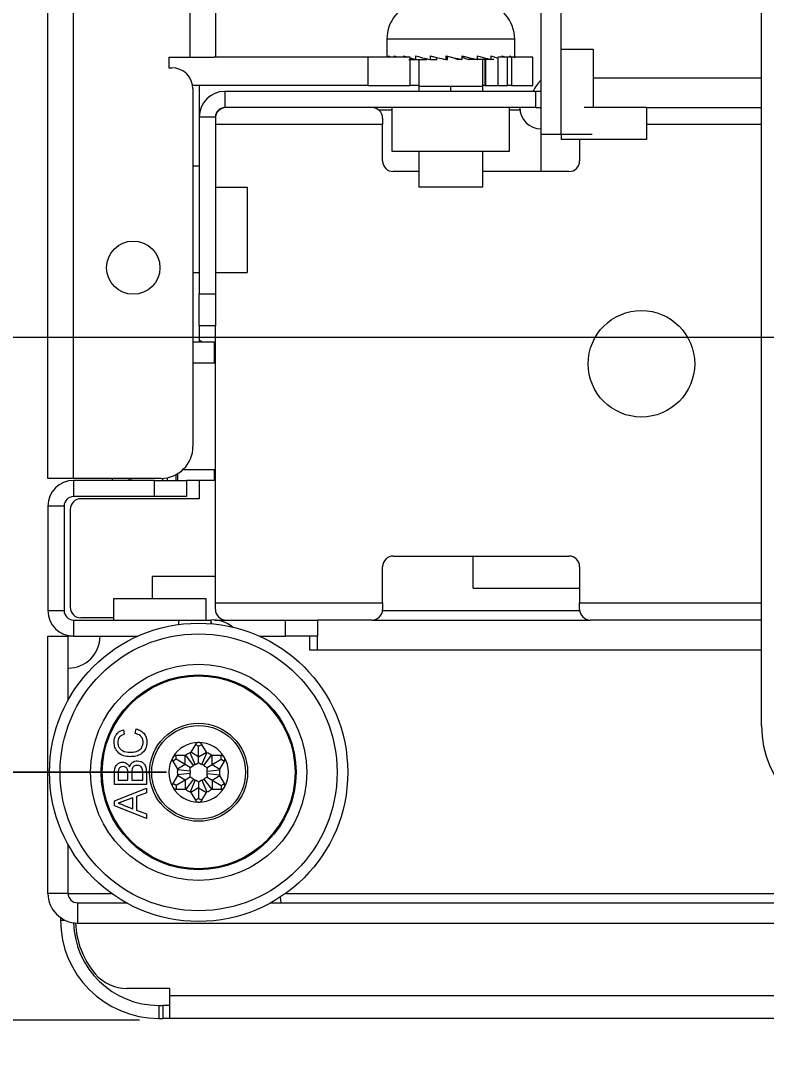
# Model space of a CAD drawing. Header units: inches. Extents: x 40138 to 76695, y -14500 to -5279.
# Drawn here: x 70448.4 to 70518.3, y -10814.5 to -10716.3 of the extents above; entities that cross this region are included whole.
import ezdxf

# ---------------------------------------------------------------- set-up
doc = ezdxf.new("R2010")
doc.units = ezdxf.units.IN
doc.header["$LTSCALE"] = 2
doc.header["$MEASUREMENT"] = 0
doc.header["$PDMODE"] = 35
doc.header["$PDSIZE"] = -1
doc.layers.add('M-ANNO-DIMS', color=7, linetype='Continuous', lineweight=13)
doc.layers.add('M-OBJECT-DETAILS', color=7, linetype='Continuous', lineweight=9)
doc.styles.get("Standard").update_dxf_attribs({"font": 'romans.shx', "width": 0.8})
doc.dimstyles.new('Details World Wide', dxfattribs={"dimscale": 4, "dimtxt": 4.5, "dimasz": 3.5, "dimexe": 0.75, "dimexo": 0.75, "dimgap": 0.75, "dimtad": 0, "dimtih": 1, "dimtoh": 1, "dimdec": 0, "dimzin": 4, "dimdsep": 46, "dimtxsty": 'Standard', "dimcen": 0, "dimclrd": 256, "dimclre": 256, "dimclrt": 256, "dimadec": 0, "dimazin": 1, "dimtfac": 1, "dimtdec": 0, "dimtmove": 0, "dimatfit": 3, "dimfxl": 1, "dimtolj": 1, "dimtzin": 0, "dimlwd": -1, "dimlwe": -1, "dimarcsym": 0})

# ---------------------------------------------------------------- blocks, each defined once
blk = doc.blocks.new('*D12')
at = {"layer": 'Defpoints', "color": 0, "transparency": 16777216}
for p in [(70462.565, -10786.821), (70264.917, -10810.07), (70462.524, -10810.07)]:
    blk.add_point(p, dxfattribs=at)
at = {"layer": 'M-ANNO-DIMS', "transparency": 16777216}
for p, q in [((70264.917, -10772.821), (70264.917, -10758.821)), ((70459.565, -10786.821), (70261.917, -10786.821)), ((70264.917, -10786.821), (70264.917, -10810.07)), ((70459.524, -10810.07), (70261.917, -10810.07)), ((70264.917, -10824.07), (70264.917, -10912.545)), ((70264.917, -10912.545), (70250.917, -10912.545))]:
    blk.add_line(p, q, dxfattribs=at)
for points in [[(70262.584, -10772.821), (70267.251, -10772.821), (70264.917, -10786.821)], [(70262.584, -10824.07), (70267.251, -10824.07), (70264.917, -10810.07)]]:
    blk.add_solid(points, dxfattribs=at)
at = {"layer": 'M-ANNO-DIMS', "transparency": 16777216, "insert": (70215.689, -10912.545), "char_height": 18, "attachment_point": 5}
blk.add_mtext('\\A1;23\\P [.92]', dxfattribs=at)
blk = doc.blocks.new('*D19')
at = {"layer": 'Defpoints', "color": 0, "transparency": 16777216}
for p in [(70465.067, -9764.1), (70264.917, -10786.8), (70465.067, -10786.8)]:
    blk.add_point(p, dxfattribs=at)
at = {"layer": 'M-ANNO-DIMS', "transparency": 16777216}
for p, q in [((70462.067, -9764.1), (70261.917, -9764.1)), ((70264.917, -9778.1), (70264.917, -10310.12)), ((70264.917, -10772.8), (70264.917, -10457.548)), ((70462.067, -10786.8), (70261.917, -10786.8))]:
    blk.add_line(p, q, dxfattribs=at)
for points in [[(70262.584, -9778.1), (70267.251, -9778.1), (70264.917, -9764.1)], [(70262.584, -10772.8), (70267.251, -10772.8), (70264.917, -10786.8)]]:
    blk.add_solid(points, dxfattribs=at)
at = {"layer": 'M-ANNO-DIMS', "transparency": 16777216, "insert": (70264.917, -10383.834), "char_height": 18, "attachment_point": 5}
blk.add_mtext('\\A1;1023\\P [40.26]\\PLEVELING FEET\\PCENTER TO\\PCENTER', dxfattribs=at)
blk = doc.blocks.new('*D20')
at = {"layer": 'Defpoints', "color": 0, "transparency": 16777216}
for p in [(70336.702, -10745.966), (70550.374, -10745.966), (70465.021, -10786.821)]:
    blk.add_point(p, dxfattribs=at)
at = {"layer": 'M-ANNO-DIMS', "transparency": 16777216}
for p, q in [((70336.702, -10745.966), (70336.702, -10675.228)), ((70336.702, -10675.228), (70350.702, -10675.228)), ((70547.374, -10745.966), (70333.702, -10745.966)), ((70336.702, -10772.821), (70336.702, -10759.966)), ((70462.021, -10786.821), (70333.702, -10786.821))]:
    blk.add_line(p, q, dxfattribs=at)
for points in [[(70334.369, -10759.966), (70339.035, -10759.966), (70336.702, -10745.966)], [(70334.369, -10772.821), (70339.035, -10772.821), (70336.702, -10786.821)]]:
    blk.add_solid(points, dxfattribs=at)
at = {"layer": 'M-ANNO-DIMS', "transparency": 16777216, "insert": (70392.788, -10675.228), "char_height": 18, "attachment_point": 5}
blk.add_mtext('\\A1;41\\P [1.61]', dxfattribs=at)
blk = doc.blocks.new('*D81')
at = {"layer": 'Defpoints', "color": 0, "transparency": 16777216}
for p in [(70595.124, -9698.822), (70155.587, -10850.966), (70596.22, -10850.966)]:
    blk.add_point(p, dxfattribs=at)
at = {"layer": 'M-ANNO-DIMS', "transparency": 16777216}
for p, q in [((70592.124, -9698.822), (70152.587, -9698.822)), ((70155.587, -9712.822), (70155.587, -10082.758)), ((70155.587, -10836.966), (70155.587, -10146.187)), ((70593.22, -10850.966), (70152.587, -10850.966))]:
    blk.add_line(p, q, dxfattribs=at)
for points in [[(70153.254, -9712.822), (70157.921, -9712.822), (70155.587, -9698.822)], [(70153.254, -10836.966), (70157.921, -10836.966), (70155.587, -10850.966)]]:
    blk.add_solid(points, dxfattribs=at)
at = {"layer": 'M-ANNO-DIMS', "transparency": 16777216, "insert": (70155.587, -10114.473), "char_height": 18, "attachment_point": 5}
blk.add_mtext('\\A1;1152\\P [45.36]', dxfattribs=at)

msp = doc.modelspace()

# ---------------------------------------------------------------- linework, layer by layer
at = {"layer": 'M-OBJECT-DETAILS', "linetype": 'Continuous', "lineweight": 5}
for p, q in [((70450.92, -10759.2), (70450.92, -9791.7)), ((70453.328, -10759.2), (70453.328, -9791.7)), ((70464.281, -10719.648), (70464.281, -10289.95)), ((70466.689, -10719.648), (70466.689, -10289.95)), ((70497.22, -10726.897), (70497.22, -10693.729)), ((70499.117, -10726.897), (70499.117, -10693.729)), ((70453.328, -10759.2), (70450.92, -10759.2)), ((70452.439, -10761.808), (70450.92, -10761.808)), ((70450.92, -10761.808), (70450.92, -10771.611)), ((70450.92, -10771.611), (70452.439, -10771.611)), ((70450.92, -10774.019), (70452.817, -10774.019)), ((70450.92, -10798.161), (70450.92, -10774.019)), ((70452.817, -10798.161), (70450.92, -10798.161)), ((70471.845, -10799.05), (71028.596, -10799.05)), ((70452.106, -10800.442), (70452.106, -10800.683)), ((70452.106, -10800.683), (70452.523, -10800.683)), ((70453.706, -10800.947), (71046.734, -10800.947)), ((70462.32, -10807.094), (70458.336, -10807.094)), ((70462.32, -10807.094), (70462.32, -10807.794)), ((70462.32, -10807.794), (70462.32, -10809.897)), ((70591.627, -10807.794), (70462.32, -10807.794)), ((70461.32, -10808.683), (70461.32, -10809.897)), ((70461.32, -10808.683), (70461.713, -10808.683)), ((70461.713, -10808.683), (70461.713, -10809.897)), ((70462.32, -10808.683), (70461.713, -10808.683)), ((70461.32, -10809.897), (70461.713, -10809.897)), ((70462.32, -10809.897), (70461.713, -10809.897)), ((70590.484, -10809.897), (70462.32, -10809.897))]:
    msp.add_line(p, q, dxfattribs=at)
at = {"layer": 'M-OBJECT-DETAILS', "linetype": 'Continuous', "lineweight": 0}
for p, q in [((70517.92, -10782.445), (70517.92, -10709.445)), ((70482.74, -10717.978), (70482.74, -10719.563)), ((70488.74, -10717.978), (70482.74, -10717.978)), ((70494.74, -10717.978), (70488.74, -10717.978)), ((70494.74, -10719.648), (70494.74, -10717.978)), ((70499.117, -10718.897), (70502.117, -10718.897)), ((70502.117, -10718.897), (70502.117, -10724.397)), ((70462.281, -10719.648), (70464.281, -10719.648)), ((70462.281, -10719.648), (70462.281, -10720.648)), ((70464.281, -10719.648), (70466.519, -10719.648)), ((70480.939, -10719.648), (70466.519, -10719.648)), ((70480.939, -10719.648), (70480.939, -10722.305)), ((70484.939, -10719.648), (70480.939, -10719.648)), ((70482.741, -10719.541), (70482.741, -10719.648)), ((70482.905, -10719.541), (70482.905, -10719.648)), ((70483.436, -10719.541), (70483.436, -10719.648)), ((70484.3, -10719.541), (70484.3, -10719.648)), ((70484.818, -10719.878), (70485.73, -10719.878)), ((70484.818, -10719.878), (70485.145, -10719.878)), ((70484.939, -10722.305), (70484.939, -10719.648)), ((70484.939, -10719.737), (70485.443, -10719.878)), ((70485.443, -10719.541), (70485.443, -10719.878)), ((70485.443, -10719.878), (70486.505, -10719.878)), ((70485.74, -10719.878), (70485.74, -10722.378)), ((70486.505, -10719.878), (70486.505, -10719.808)), ((70486.793, -10719.541), (70486.793, -10719.878)), ((70486.793, -10719.878), (70487.42, -10719.878)), ((70487.42, -10719.878), (70487.42, -10719.686)), ((70488.266, -10719.541), (70488.266, -10719.878)), ((70488.266, -10719.878), (70488.419, -10719.878)), ((70488.419, -10719.878), (70488.419, -10719.541)), ((70488.809, -10719.67), (70489.437, -10719.878)), ((70489.768, -10719.878), (70489.437, -10719.878)), ((70489.768, -10719.541), (70489.768, -10719.878)), ((70489.768, -10719.656), (70490.412, -10719.878)), ((70491.206, -10719.878), (70490.412, -10719.878)), ((70491.206, -10719.541), (70491.206, -10719.878)), ((70491.206, -10719.849), (70491.281, -10719.878)), ((70492.489, -10719.878), (70491.281, -10719.878)), ((70491.74, -10722.378), (70491.74, -10719.878)), ((70491.939, -10719.878), (70491.939, -10722.305)), ((70492.783, -10719.878), (70491.991, -10719.878)), ((70492.033, -10722.305), (70492.033, -10719.878)), ((70492.489, -10719.541), (70492.489, -10719.878)), ((70494.076, -10719.648), (70493.17, -10719.648)), ((70493.17, -10719.753), (70493.17, -10722.305)), ((70493.536, -10719.541), (70493.536, -10719.648)), ((70494.076, -10722.305), (70494.076, -10719.648)), ((70494.439, -10719.648), (70494.076, -10719.648)), ((70494.282, -10719.541), (70494.282, -10719.648)), ((70494.439, -10719.648), (70494.439, -10722.305)), ((70496.439, -10719.648), (70494.439, -10719.648)), ((70494.68, -10719.541), (70494.68, -10719.648)), ((70496.439, -10722.305), (70496.439, -10719.648)), ((70462.281, -10720.648), (70462.539, -10720.648)), ((70502.117, -10721.611), (70517.92, -10721.611)), ((70480.939, -10722.305), (70464.51, -10722.305)), ((70464.539, -10722.648), (70464.539, -10756.2)), ((70465.12, -10722.305), (70465.12, -10725.286)), ((70467.528, -10722.878), (70467.528, -10724.397)), ((70496.72, -10722.878), (70467.528, -10722.878)), ((70480.939, -10722.305), (70484.939, -10722.305)), ((70485.74, -10722.305), (70484.939, -10722.305)), ((70485.74, -10722.378), (70485.74, -10722.878)), ((70485.74, -10722.378), (70488.74, -10722.378)), ((70488.74, -10722.378), (70491.74, -10722.378)), ((70488.74, -10722.878), (70488.74, -10722.378)), ((70491.939, -10722.305), (70491.74, -10722.305)), ((70491.74, -10722.878), (70491.74, -10722.378)), ((70491.939, -10722.305), (70492.033, -10722.305)), ((70492.033, -10722.305), (70493.17, -10722.305)), ((70493.17, -10722.305), (70494.076, -10722.305)), ((70494.439, -10722.305), (70494.076, -10722.305)), ((70494.439, -10722.305), (70496.439, -10722.305)), ((70496.72, -10724.397), (70496.72, -10722.878)), ((70497.22, -10722.878), (70496.72, -10722.878)), ((70466.968, -10724.596), (70467.041, -10724.596)), ((70496.72, -10724.397), (70467.528, -10724.397)), ((70481.938, -10724.596), (70483.215, -10724.596)), ((70483.215, -10724.397), (70483.215, -10728.477)), ((70494.265, -10728.477), (70494.265, -10724.397)), ((70494.265, -10724.596), (70495.23, -10724.596)), ((70496.72, -10724.397), (70497.22, -10724.397)), ((70507.117, -10724.397), (70501.25, -10724.397)), ((70507.117, -10724.397), (70507.117, -10727.397)), ((70507.117, -10724.397), (70517.92, -10724.397)), ((70466.639, -10725.286), (70465.12, -10725.286)), ((70465.12, -10725.286), (70465.12, -10741.878)), ((70466.639, -10725.286), (70466.639, -10741.878)), ((70482.339, -10725.997), (70466.639, -10725.997)), ((70482.339, -10725.397), (70482.339, -10725.997)), ((70482.339, -10729.397), (70482.339, -10725.997)), ((70517.92, -10725.997), (70507.117, -10725.997)), ((70497.22, -10726.897), (70499.117, -10726.897)), ((70497.22, -10730.397), (70497.22, -10726.897)), ((70499.117, -10726.897), (70502.017, -10726.897)), ((70499.117, -10726.897), (70499.117, -10727.397)), ((70507.117, -10727.397), (70499.117, -10727.397)), ((70500.839, -10727.397), (70500.839, -10729.397)), ((70483.215, -10728.477), (70494.265, -10728.477)), ((70485.74, -10728.477), (70485.74, -10731.878)), ((70491.74, -10731.878), (70491.74, -10728.477)), ((70465.12, -10729.9), (70464.539, -10729.9)), ((70485.74, -10730.397), (70483.339, -10730.397)), ((70499.839, -10730.397), (70491.74, -10730.397)), ((70466.639, -10731.878), (70469.639, -10731.878)), ((70469.639, -10731.878), (70469.639, -10739.878)), ((70488.74, -10731.878), (70485.74, -10731.878)), ((70491.74, -10731.878), (70488.74, -10731.878)), ((70465.12, -10739.9), (70464.539, -10739.9)), ((70466.639, -10739.878), (70469.639, -10739.878)), ((70465.12, -10744.878), (70465.12, -10741.878)), ((70465.12, -10741.878), (70466.639, -10741.878)), ((70466.639, -10741.878), (70466.639, -10744.878)), ((70465.12, -10744.878), (70465.12, -10746.4)), ((70466.639, -10744.878), (70465.12, -10744.878)), ((70466.639, -10770.9), (70466.639, -10744.878)), ((70464.539, -10746.4), (70466.54, -10746.4)), ((70466.54, -10746.4), (70466.54, -10748.4)), ((70466.639, -10746.878), (70466.54, -10746.876)), ((70466.639, -10748.4), (70464.539, -10748.4)), ((70463.639, -10758.4), (70463.639, -10758.343)), ((70466.639, -10758.4), (70463.639, -10758.4)), ((70466.54, -10758.4), (70466.54, -10759.4)), ((70461.539, -10759.2), (70453.328, -10759.2)), ((70456.941, -10759.2), (70456.941, -10759.4)), ((70458.528, -10759.2), (70458.528, -10759.4)), ((70458.711, -10759.2), (70458.704, -10759.4)), ((70461.704, -10759.4), (70461.704, -10759.196)), ((70462.135, -10759.4), (70462.135, -10759.14)), ((70462.965, -10759.4), (70462.965, -10758.84)), ((70463.124, -10759.4), (70463.124, -10758.747)), ((70453.328, -10759.4), (70453.328, -10760.919)), ((70460.92, -10759.4), (70453.328, -10759.4)), ((70460.92, -10760.919), (70460.92, -10759.4)), ((70460.92, -10759.4), (70463.92, -10759.4)), ((70466.54, -10759.4), (70463.92, -10759.4)), ((70463.92, -10759.4), (70463.92, -10760.919)), ((70465.12, -10759.4), (70465.12, -10761.118)), ((70460.92, -10760.919), (70453.328, -10760.919)), ((70465.12, -10761.118), (70454.02, -10761.118)), ((70463.92, -10760.919), (70460.92, -10760.919)), ((70452.439, -10761.808), (70452.439, -10771.611)), ((70453.02, -10762.118), (70453.02, -10771.299)), ((70483.339, -10766.5), (70499.839, -10766.5)), ((70490.839, -10769.5), (70490.839, -10766.5)), ((70482.339, -10770.9), (70482.339, -10767.5)), ((70500.839, -10767.5), (70500.839, -10770.9)), ((70460.695, -10768.42), (70460.695, -10770.5)), ((70466.639, -10768.42), (70460.695, -10768.42)), ((70490.839, -10769.5), (70500.839, -10769.5)), ((70457.07, -10770.5), (70457.07, -10772.5)), ((70461.42, -10770.5), (70457.07, -10770.5)), ((70465.77, -10770.5), (70461.42, -10770.5)), ((70465.77, -10772.5), (70465.77, -10770.5)), ((70466.639, -10770.9), (70482.339, -10770.9)), ((70466.639, -10771.5), (70466.639, -10770.9)), ((70482.339, -10770.9), (70482.339, -10771.5)), ((70500.839, -10770.9), (70517.92, -10770.9)), ((70500.839, -10771.5), (70500.839, -10770.9)), ((70482.333, -10771.611), (70500.846, -10771.611)), ((70453.328, -10772.5), (70453.328, -10774.019)), ((70453.328, -10772.5), (70463.22, -10772.5)), ((70457.07, -10772.299), (70454.02, -10772.299)), ((70463.22, -10772.5), (70466.22, -10772.5)), ((70463.22, -10772.922), (70463.22, -10772.5)), ((70466.22, -10772.5), (70466.239, -10772.849)), ((70466.22, -10772.5), (70466.22, -10772.848)), ((70466.545, -10772.5), (70467.22, -10772.5)), ((70467.22, -10772.5), (70473.22, -10772.5)), ((70467.22, -10772.5), (70467.22, -10772.615)), ((70473.22, -10774.019), (70473.22, -10772.5)), ((70473.22, -10772.5), (70476.22, -10772.5)), ((70481.339, -10772.5), (70476.22, -10772.5)), ((70476.22, -10772.5), (70476.22, -10774.019)), ((70481.339, -10772.5), (70501.839, -10772.5)), ((70517.92, -10772.5), (70501.839, -10772.5)), ((70453.328, -10774.019), (70452.817, -10774.019)), ((70452.817, -10780.022), (70452.817, -10774.019)), ((70453.328, -10774.019), (70459.354, -10774.019)), ((70470.781, -10774.019), (70473.22, -10774.019)), ((70476.22, -10774.019), (70473.22, -10774.019)), ((70475.47, -10774.019), (70475.47, -10775.286)), ((70476.22, -10775.286), (70476.22, -10774.019)), ((70475.47, -10775.286), (70476.22, -10775.286)), ((70476.22, -10775.286), (70517.92, -10775.286)), ((70458.001, -10782.8), (70458.092, -10783.223)), ((70459.108, -10783.146), (70459.207, -10782.723)), ((70464.762, -10784.177), (70464.334, -10784.917)), ((70465.067, -10785.34), (70464.334, -10784.917)), ((70465.067, -10784.353), (70464.762, -10784.177)), ((70465.067, -10784.353), (70465.373, -10784.177)), ((70465.067, -10785.34), (70465.067, -10784.353)), ((70465.067, -10785.34), (70465.8, -10784.917)), ((70465.8, -10784.917), (70465.373, -10784.177)), ((70462.948, -10785.577), (70462.643, -10785.753)), ((70462.643, -10785.753), (70463.07, -10786.493)), ((70462.948, -10785.577), (70462.948, -10785.224)), ((70463.803, -10786.07), (70462.948, -10785.577)), ((70463.803, -10786.07), (70463.803, -10785.224)), ((70464.586, -10786.161), (70463.863, -10785.203)), ((70464.755, -10786.064), (70464.287, -10784.959)), ((70465.067, -10785.876), (70465.067, -10785.34)), ((70465.38, -10786.064), (70465.848, -10784.959)), ((70465.549, -10786.161), (70466.272, -10785.203)), ((70466.332, -10786.07), (70466.332, -10785.224)), ((70466.332, -10786.07), (70467.186, -10785.577)), ((70467.065, -10786.493), (70467.492, -10785.753)), ((70467.186, -10785.577), (70467.186, -10785.224)), ((70467.186, -10785.577), (70467.492, -10785.753)), ((70457.167, -10787.954), (70457.167, -10786.831)), ((70458.783, -10786.87), (70458.783, -10787.531)), ((70459.821, -10787.531), (70459.821, -10786.821)), ((70460.167, -10786.828), (70460.167, -10787.954)), ((70463.803, -10786.07), (70463.07, -10786.493)), ((70464.273, -10786.702), (70463.082, -10786.555)), ((70464.267, -10786.338), (70463.803, -10786.07)), ((70465.861, -10786.702), (70467.052, -10786.555)), ((70465.868, -10786.338), (70466.332, -10786.07)), ((70466.332, -10786.07), (70467.065, -10786.493)), ((70457.514, -10786.959), (70457.514, -10787.531)), ((70457.514, -10787.531), (70458.437, -10787.531)), ((70458.437, -10787.531), (70458.437, -10786.912)), ((70458.783, -10787.531), (70459.821, -10787.531)), ((70463.07, -10787.107), (70462.643, -10787.847)), ((70462.948, -10788.024), (70462.643, -10787.847)), ((70463.803, -10787.53), (70462.948, -10788.024)), ((70463.803, -10787.53), (70463.07, -10787.107)), ((70464.273, -10786.898), (70463.082, -10787.045)), ((70464.267, -10787.262), (70463.803, -10787.53)), ((70463.803, -10787.53), (70463.803, -10788.377)), ((70464.586, -10787.439), (70463.863, -10788.397)), ((70464.755, -10787.537), (70464.287, -10788.641)), ((70465.067, -10787.724), (70465.067, -10788.26)), ((70465.38, -10787.537), (70465.848, -10788.641)), ((70465.549, -10787.439), (70466.272, -10788.397)), ((70465.861, -10786.898), (70467.052, -10787.045)), ((70465.868, -10787.262), (70466.332, -10787.53)), ((70466.332, -10787.53), (70467.065, -10787.107)), ((70466.332, -10787.53), (70467.186, -10788.024)), ((70466.332, -10787.53), (70466.332, -10788.377)), ((70467.492, -10787.847), (70467.065, -10787.107)), ((70467.186, -10788.024), (70467.492, -10787.847)), ((70460.167, -10787.954), (70457.167, -10787.954)), ((70457.167, -10789.465), (70460.167, -10788.274)), ((70460.167, -10788.723), (70459.244, -10789.064)), ((70460.167, -10788.274), (70460.167, -10788.723)), ((70462.948, -10788.024), (70462.948, -10788.377)), ((70465.067, -10788.26), (70464.334, -10788.684)), ((70464.334, -10788.684), (70464.762, -10789.424)), ((70465.067, -10788.26), (70465.067, -10789.247)), ((70465.067, -10788.26), (70465.8, -10788.684)), ((70465.373, -10789.424), (70465.8, -10788.684)), ((70467.186, -10788.024), (70467.186, -10788.377)), ((70457.167, -10789.943), (70457.167, -10789.465)), ((70458.898, -10789.192), (70458.11, -10789.483)), ((70458.898, -10790.216), (70458.898, -10789.192)), ((70459.244, -10789.064), (70459.244, -10790.343)), ((70465.067, -10789.247), (70464.762, -10789.424)), ((70465.067, -10789.247), (70465.373, -10789.424)), ((70460.167, -10791.134), (70457.167, -10789.943)), ((70458.068, -10789.909), (70458.898, -10790.216)), ((70459.244, -10790.343), (70460.167, -10790.685)), ((70460.167, -10790.685), (70460.167, -10791.134)), ((70452.817, -10798.161), (70452.817, -10793.578)), ((70452.817, -10798.161), (70456.886, -10798.161)), ((70472.817, -10799.05), (70472.765, -10798.494)), ((70473.248, -10798.161), (70611.22, -10798.161)), ((70453.386, -10798.99), (70453.706, -10799.05)), ((70453.706, -10799.05), (70453.706, -10800.947)), ((70453.706, -10799.05), (70458.29, -10799.05))]:
    msp.add_line(p, q, dxfattribs=at)
at = {"layer": 'M-OBJECT-DETAILS', "linetype": 'Continuous', "lineweight": 0, "flags": 128}
msp.add_lwpolyline([(70465.342, -10746.4), (70465.225, -10746.292), (70465.12, -10746.179)], dxfattribs=at)
at = {"layer": 'M-OBJECT-DETAILS', "linetype": 'Continuous', "lineweight": 0}
for centre, radius in [((70458.934, -10739.424), 2.5), ((70506.639, -10748.449), 5), ((70465.067, -10786.8), 10.15), ((70465.067, -10786.8), 9.15), ((70465.067, -10786.8), 9.05), ((70465.067, -10786.8), 4.6), ((70465.067, -10786.8), 4.4)]:
    msp.add_circle(centre, radius, dxfattribs=at)
at = {"layer": 'M-OBJECT-DETAILS', "linetype": 'Continuous', "lineweight": 5}
for radius in [14, 13]:
    msp.add_circle((70465.067, -10786.8), radius, dxfattribs=at)
at = {"layer": 'M-OBJECT-DETAILS', "linetype": 'Continuous', "lineweight": 0}
for centre, radius, start, end in [((70486.282, -10717.978), 3.542, 98.79741, 180), ((70491.199, -10717.978), 3.542, 0, 81.20259), ((70462.539, -10722.648), 2, 0, 90), ((70499.199, -10724.099), 3, 131.26946, 155.97937), ((70467.528, -10725.286), 2.408, 90, 180), ((70467.639, -10725.397), 1, 90, 180), ((70467.528, -10725.286), 0.889, 90, 180), ((70481.339, -10725.397), 1, 0, 90), ((70497.22, -10724.397), 2, 180, 270), ((70483.339, -10729.397), 1, 180, 270), ((70499.839, -10729.397), 1, 270, 0), ((70461.539, -10756.2), 3, 270, 0), ((70453.328, -10761.808), 0.889, 90, 180), ((70454.02, -10762.118), 1, 90, 180), ((70483.339, -10767.5), 1, 90, 180), ((70499.839, -10767.5), 1, 0, 90), ((70453.328, -10771.611), 0.889, 180, 270), ((70454.02, -10771.299), 1, 180, 270), ((70467.639, -10771.5), 1, 180, 270), ((70481.339, -10771.5), 1, 270, 0), ((70501.839, -10771.5), 1, 180, 270), ((70466.382, -10775.496), 3, 50.6953, 93.09739), ((70452.817, -10774.019), 3, 270, 0), ((70527.42, -10782.445), 9.5, 180, 270), ((70465.067, -10786.8), 2.8, 90, 150), ((70465.067, -10786.8), 2.8, 30, 90), ((70465.067, -10786.8), 2.8, 150, 210), ((70465.067, -10786.8), 2, 112.97323, 127.02677), ((70464.248, -10784.867), 1.3, 292.97323, 309.086), ((70465.887, -10784.867), 1.3, 230.914, 247.02677), ((70465.067, -10786.8), 2, 52.97323, 67.02677), ((70465.067, -10786.8), 2.8, 330, 30), ((70465.067, -10786.8), 2, 172.97323, 187.02677), ((70463.803, -10785.124), 1.3, 290.914, 307.02677), ((70462.983, -10786.543), 1.3, 352.97323, 9.086), ((70465.067, -10786.8), 0.8, 172.97323, 187.02677), ((70465.067, -10786.8), 0.8, 112.97323, 127.02677), ((70465.067, -10786.8), 0.8, 52.97323, 67.02677), ((70466.332, -10785.124), 1.3, 232.97323, 249.086), ((70467.152, -10786.543), 1.3, 170.914, 187.02677), ((70465.067, -10786.8), 0.8, 352.97323, 7.02677), ((70465.067, -10786.8), 2, 352.97323, 7.02677), ((70462.983, -10787.057), 1.3, 350.914, 7.02677), ((70463.803, -10788.477), 1.3, 52.97323, 69.086), ((70465.067, -10786.8), 0.8, 232.97323, 247.02677), ((70464.248, -10788.734), 1.3, 50.914, 67.02677), ((70465.887, -10788.734), 1.3, 112.97323, 129.086), ((70465.067, -10786.8), 0.8, 292.97323, 307.02677), ((70466.332, -10788.477), 1.3, 110.914, 127.02677), ((70467.152, -10787.057), 1.3, 172.97323, 189.086), ((70465.067, -10786.8), 2.8, 210, 270), ((70465.067, -10786.8), 2, 232.97323, 247.02677), ((70465.067, -10786.8), 2.8, 270, 330), ((70465.067, -10786.8), 2, 292.97323, 307.02677), ((70453.706, -10798.161), 0.889, 180, 270)]:
    msp.add_arc(centre, radius, start, end, dxfattribs=at)
at = {"layer": 'M-OBJECT-DETAILS', "linetype": 'Continuous', "lineweight": 5}
for centre, radius, start, end in [((70453.328, -10761.808), 2.408, 90, 180), ((70453.328, -10771.611), 2.408, 180, 270), ((70453.706, -10798.161), 2.786, 180, 270), ((70461.32, -10800.683), 9.214, 180, 270), ((70461.32, -10800.683), 8, 181.70209, 270), ((70461.32, -10800.683), 7.8, 181.896, 220.07922), ((70458.336, -10803.194), 3.9, 220.07922, 270)]:
    msp.add_arc(centre, radius, start, end, dxfattribs=at)
at = {"layer": 'M-OBJECT-DETAILS', "linetype": 'Continuous', "lineweight": 0}
for points, knots in [([(70482.905, -10719.541), (70482.929, -10719.564), (70482.967, -10719.599), (70483.02, -10719.635), (70483.039, -10719.648)], [0, 0, 0, 0, 0.627593, 1, 1, 1, 1]), ([(70483.436, -10719.541), (70483.483, -10719.564), (70483.559, -10719.599), (70483.647, -10719.635), (70483.68, -10719.648)], [0, 0, 0, 0, 0.627609, 1, 1, 1, 1]), ([(70484.3, -10719.541), (70484.368, -10719.564), (70484.476, -10719.599), (70484.595, -10719.635), (70484.639, -10719.648)], [0, 0, 0, 0, 0.627559, 1, 1, 1, 1]), ([(70485.443, -10719.541), (70485.528, -10719.564), (70485.739, -10719.62), (70486.182, -10719.731), (70486.558, -10719.821), (70486.793, -10719.878)], [0, 0, 0, 0, 0.1997213, 0.4983685, 1, 1, 1, 1]), ([(70486.793, -10719.541), (70486.888, -10719.564), (70487.127, -10719.62), (70487.615, -10719.731), (70488.015, -10719.821), (70488.266, -10719.878)], [0, 0, 0, 0, 0.199723, 0.498368, 1, 1, 1, 1]), ([(70488.266, -10719.541), (70488.366, -10719.564), (70488.616, -10719.62), (70489.119, -10719.731), (70489.518, -10719.821), (70489.768, -10719.878)], [0, 0, 0, 0, 0.199724, 0.498368, 1, 1, 1, 1]), ([(70489.768, -10719.541), (70489.867, -10719.564), (70490.113, -10719.62), (70490.6, -10719.731), (70490.972, -10719.821), (70491.206, -10719.878)], [0, 0, 0, 0, 0.199707, 0.498365, 1, 1, 1, 1]), ([(70491.206, -10719.541), (70491.297, -10719.564), (70491.523, -10719.62), (70491.963, -10719.731), (70492.286, -10719.821), (70492.489, -10719.878)], [0, 0, 0, 0, 0.199714, 0.498374, 1, 1, 1, 1]), ([(70492.489, -10719.541), (70492.566, -10719.564), (70492.758, -10719.62), (70492.992, -10719.689), (70493.129, -10719.737), (70493.17, -10719.752)], [0, 0, 0, 0, 0.318631, 0.795145, 1, 1, 1, 1]), ([(70493.536, -10719.541), (70493.596, -10719.564), (70493.691, -10719.599), (70493.774, -10719.635), (70493.805, -10719.648)], [0, 0, 0, 0, 0.627599, 1, 1, 1, 1]), ([(70494.282, -10719.541), (70494.32, -10719.564), (70494.381, -10719.599), (70494.427, -10719.635), (70494.444, -10719.648)], [0, 0, 0, 0, 0.627581, 1, 1, 1, 1]), ([(70494.68, -10719.541), (70494.692, -10719.564), (70494.723, -10719.62), (70494.747, -10719.682), (70494.737, -10719.724), (70494.735, -10719.731)], [0, 0, 0, 0, 0.353382, 0.881833, 1, 1, 1, 1]), ([(70457.129, -10783.956), (70457.14, -10783.809), (70457.161, -10783.516), (70457.379, -10783.156), (70457.674, -10782.915), (70457.892, -10782.838), (70458.001, -10782.8)], [0, 0, 0, 0, 0.280072, 0.559457, 0.779555, 1, 1, 1, 1]), ([(70459.207, -10782.723), (70459.361, -10782.773), (70459.667, -10782.872), (70460.002, -10783.189), (70460.181, -10783.569), (70460.198, -10783.821), (70460.206, -10783.948)], [0, 0, 0, 0, 0.280249, 0.559539, 0.779593, 1, 1, 1, 1]), ([(70458.092, -10783.223), (70457.998, -10783.256), (70457.812, -10783.322), (70457.599, -10783.508), (70457.489, -10783.744), (70457.48, -10783.899), (70457.475, -10783.977)], [0, 0, 0, 0, 0.28057, 0.559738, 0.779671, 1, 1, 1, 1]), ([(70459.86, -10783.988), (70459.849, -10783.872), (70459.826, -10783.642), (70459.572, -10783.291), (70459.284, -10783.201), (70459.108, -10783.146)], [0, 0, 0, 0, 0.280715, 0.5609, 1, 1, 1, 1]), ([(70458.645, -10785.339), (70458.429, -10785.322), (70457.997, -10785.29), (70457.467, -10784.956), (70457.176, -10784.465), (70457.145, -10784.126), (70457.129, -10783.956)], [0, 0, 0, 0, 0.2805013, 0.5595772, 0.7796166, 1, 1, 1, 1]), ([(70457.475, -10783.977), (70457.482, -10784.083), (70457.497, -10784.295), (70457.658, -10784.578), (70458.027, -10784.869), (70458.389, -10784.896), (70458.643, -10784.915)], [0, 0, 0, 0, 0.1872248, 0.3739081, 0.5607417, 1, 1, 1, 1]), ([(70458.643, -10784.915), (70458.804, -10784.907), (70459.126, -10784.89), (70459.557, -10784.716), (70459.816, -10784.368), (70459.845, -10784.114), (70459.86, -10783.988)], [0, 0, 0, 0, 0.281243, 0.560701, 0.780128, 1, 1, 1, 1]), ([(70460.206, -10783.948), (70460.189, -10784.173), (70460.156, -10784.621), (70459.701, -10785.095), (70459.166, -10785.302), (70458.819, -10785.326), (70458.645, -10785.339)], [0, 0, 0, 0, 0.279963, 0.558095, 0.778923, 1, 1, 1, 1]), ([(70464.334, -10784.917), (70464.329, -10784.925), (70464.318, -10784.941), (70464.299, -10784.953), (70464.288, -10784.958), (70464.287, -10784.959)], [0, 0, 0, 0, 0.473012, 0.918365, 1, 1, 1, 1]), ([(70465.067, -10784), (70465.035, -10784.003), (70464.967, -10784.008), (70464.872, -10784.053), (70464.803, -10784.113), (70464.773, -10784.159), (70464.762, -10784.177)], [0, 0, 0, 0, 0.252208, 0.530551, 0.823546, 1, 1, 1, 1]), ([(70465.373, -10784.177), (70465.35, -10784.145), (70465.305, -10784.081), (70465.198, -10784.018), (70465.114, -10784.001), (70465.071, -10784), (70465.067, -10784)], [0, 0, 0, 0, 0.3319426, 0.665713, 0.9705136, 1, 1, 1, 1]), ([(70465.848, -10784.959), (70465.839, -10784.954), (70465.821, -10784.945), (70465.807, -10784.928), (70465.801, -10784.918), (70465.8, -10784.917)], [0, 0, 0, 0, 0.453703, 0.908807, 1, 1, 1, 1]), ([(70457.167, -10786.831), (70457.172, -10786.698), (70457.18, -10786.432), (70457.346, -10786.086), (70457.633, -10785.88), (70457.841, -10785.852), (70457.945, -10785.839)], [0, 0, 0, 0, 0.281127, 0.560034, 0.780116, 1, 1, 1, 1]), ([(70457.945, -10785.839), (70458.022, -10785.847), (70458.177, -10785.864), (70458.425, -10786.009), (70458.528, -10786.183), (70458.59, -10786.289)], [0, 0, 0, 0, 0.280357, 0.560801, 1, 1, 1, 1]), ([(70458.59, -10786.289), (70458.622, -10786.201), (70458.685, -10786.027), (70458.874, -10785.843), (70459.09, -10785.738), (70459.235, -10785.728), (70459.308, -10785.723)], [0, 0, 0, 0, 0.28021, 0.559687, 0.779718, 1, 1, 1, 1]), ([(70459.308, -10785.723), (70459.407, -10785.733), (70459.605, -10785.751), (70459.872, -10785.897), (70460.145, -10786.246), (70460.158, -10786.588), (70460.167, -10786.828)], [0, 0, 0, 0, 0.187139, 0.374312, 0.560797, 1, 1, 1, 1]), ([(70462.643, -10785.4), (70462.629, -10785.429), (70462.599, -10785.491), (70462.591, -10785.596), (70462.608, -10785.686), (70462.633, -10785.735), (70462.643, -10785.753)], [0, 0, 0, 0, 0.2522493, 0.5306044, 0.8235865, 1, 1, 1, 1]), ([(70462.948, -10785.224), (70462.909, -10785.227), (70462.831, -10785.235), (70462.724, -10785.296), (70462.666, -10785.36), (70462.644, -10785.397), (70462.643, -10785.4)], [0, 0, 0, 0, 0.332005, 0.66575, 0.970611, 1, 1, 1, 1]), ([(70463.803, -10785.224), (70463.763, -10785.224), (70463.473, -10785.224), (70463.192, -10785.224), (70462.948, -10785.224)], [0, 0, 0, 0, 0.136371, 1, 1, 1, 1]), ([(70463.863, -10785.203), (70463.854, -10785.209), (70463.837, -10785.219), (70463.816, -10785.223), (70463.805, -10785.224), (70463.803, -10785.224)], [0, 0, 0, 0, 0.452964, 0.908427, 1, 1, 1, 1]), ([(70466.332, -10785.224), (70466.322, -10785.223), (70466.303, -10785.221), (70466.283, -10785.211), (70466.273, -10785.204), (70466.272, -10785.203)], [0, 0, 0, 0, 0.473019, 0.919089, 1, 1, 1, 1]), ([(70467.186, -10785.224), (70467.153, -10785.224), (70466.872, -10785.224), (70466.585, -10785.224), (70466.332, -10785.224)], [0, 0, 0, 0, 0.119841, 1, 1, 1, 1]), ([(70467.492, -10785.4), (70467.474, -10785.373), (70467.435, -10785.317), (70467.349, -10785.258), (70467.262, -10785.227), (70467.207, -10785.225), (70467.186, -10785.224)], [0, 0, 0, 0, 0.252229, 0.530588, 0.823498, 1, 1, 1, 1]), ([(70467.492, -10785.753), (70467.509, -10785.718), (70467.541, -10785.646), (70467.542, -10785.523), (70467.515, -10785.44), (70467.494, -10785.403), (70467.492, -10785.4)], [0, 0, 0, 0, 0.331958, 0.665681, 0.970531, 1, 1, 1, 1]), ([(70457.982, -10786.262), (70457.901, -10786.271), (70457.778, -10786.284), (70457.641, -10786.376), (70457.499, -10786.579), (70457.507, -10786.791), (70457.514, -10786.959)], [0, 0, 0, 0, 0.2495228, 0.3750279, 0.500251, 1, 1, 1, 1]), ([(70458.401, -10786.552), (70458.382, -10786.504), (70458.343, -10786.408), (70458.197, -10786.283), (70458.064, -10786.27), (70457.982, -10786.262)], [0, 0, 0, 0, 0.28086, 0.561095, 1, 1, 1, 1]), ([(70458.437, -10786.912), (70458.437, -10786.844), (70458.437, -10786.723), (70458.412, -10786.604), (70458.401, -10786.552)], [0, 0, 0, 0, 0.560361, 1, 1, 1, 1]), ([(70459.302, -10786.146), (70459.216, -10786.156), (70459.087, -10786.169), (70458.945, -10786.267), (70458.785, -10786.471), (70458.784, -10786.693), (70458.783, -10786.87)], [0, 0, 0, 0, 0.249795, 0.375555, 0.501175, 1, 1, 1, 1]), ([(70459.807, -10786.565), (70459.79, -10786.498), (70459.758, -10786.367), (70459.621, -10786.228), (70459.461, -10786.156), (70459.355, -10786.15), (70459.302, -10786.146)], [0, 0, 0, 0, 0.2802892, 0.5590406, 0.7794001, 1, 1, 1, 1]), ([(70459.821, -10786.821), (70459.821, -10786.773), (70459.821, -10786.687), (70459.811, -10786.602), (70459.807, -10786.565)], [0, 0, 0, 0, 0.560118, 1, 1, 1, 1]), ([(70463.07, -10786.493), (70463.074, -10786.502), (70463.082, -10786.52), (70463.084, -10786.542), (70463.083, -10786.554), (70463.082, -10786.555)], [0, 0, 0, 0, 0.472783, 0.91815, 1, 1, 1, 1]), ([(70467.052, -10786.555), (70467.052, -10786.545), (70467.051, -10786.525), (70467.059, -10786.505), (70467.064, -10786.495), (70467.065, -10786.493)], [0, 0, 0, 0, 0.453704, 0.909122, 1, 1, 1, 1]), ([(70462.643, -10787.847), (70462.626, -10787.883), (70462.593, -10787.954), (70462.593, -10788.078), (70462.62, -10788.16), (70462.641, -10788.197), (70462.643, -10788.2)], [0, 0, 0, 0, 0.331958, 0.665681, 0.970531, 1, 1, 1, 1]), ([(70463.082, -10787.045), (70463.083, -10787.055), (70463.083, -10787.075), (70463.076, -10787.095), (70463.071, -10787.105), (70463.07, -10787.107)], [0, 0, 0, 0, 0.45344, 0.909461, 1, 1, 1, 1]), ([(70467.065, -10787.107), (70467.061, -10787.098), (70467.053, -10787.08), (70467.051, -10787.058), (70467.052, -10787.047), (70467.052, -10787.045)], [0, 0, 0, 0, 0.47257, 0.918567, 1, 1, 1, 1]), ([(70467.492, -10788.2), (70467.506, -10788.171), (70467.535, -10788.109), (70467.544, -10788.004), (70467.527, -10787.914), (70467.502, -10787.865), (70467.492, -10787.847)], [0, 0, 0, 0, 0.2523223, 0.5306026, 0.8235859, 1, 1, 1, 1]), ([(70462.643, -10788.2), (70462.661, -10788.227), (70462.7, -10788.283), (70462.786, -10788.343), (70462.873, -10788.373), (70462.928, -10788.376), (70462.948, -10788.377)], [0, 0, 0, 0, 0.252234, 0.530598, 0.823559, 1, 1, 1, 1]), ([(70462.948, -10788.377), (70463.192, -10788.377), (70463.473, -10788.377), (70463.763, -10788.377), (70463.803, -10788.377)], [0, 0, 0, 0, 0.863629, 1, 1, 1, 1]), ([(70463.803, -10788.377), (70463.813, -10788.377), (70463.832, -10788.379), (70463.852, -10788.389), (70463.862, -10788.396), (70463.863, -10788.397)], [0, 0, 0, 0, 0.473406, 0.918835, 1, 1, 1, 1]), ([(70464.287, -10788.641), (70464.296, -10788.646), (70464.313, -10788.656), (70464.328, -10788.672), (70464.333, -10788.682), (70464.334, -10788.684)], [0, 0, 0, 0, 0.453149, 0.908824, 1, 1, 1, 1]), ([(70465.8, -10788.684), (70465.806, -10788.675), (70465.817, -10788.659), (70465.836, -10788.647), (70465.846, -10788.642), (70465.848, -10788.641)], [0, 0, 0, 0, 0.47328, 0.918565, 1, 1, 1, 1]), ([(70466.272, -10788.397), (70466.28, -10788.391), (70466.297, -10788.381), (70466.319, -10788.377), (70466.33, -10788.377), (70466.332, -10788.377)], [0, 0, 0, 0, 0.453086, 0.908456, 1, 1, 1, 1]), ([(70466.332, -10788.377), (70466.585, -10788.377), (70466.872, -10788.377), (70467.153, -10788.377), (70467.186, -10788.377)], [0, 0, 0, 0, 0.880159, 1, 1, 1, 1]), ([(70467.186, -10788.377), (70467.225, -10788.373), (70467.304, -10788.366), (70467.411, -10788.305), (70467.469, -10788.24), (70467.49, -10788.203), (70467.492, -10788.2)], [0, 0, 0, 0, 0.332032, 0.665792, 0.970717, 1, 1, 1, 1]), ([(70458.11, -10789.483), (70457.998, -10789.525), (70457.8, -10789.598), (70457.601, -10789.672), (70457.514, -10789.704)], [0, 0, 0, 0, 0.560032, 1, 1, 1, 1]), ([(70457.514, -10789.704), (70457.621, -10789.733), (70457.812, -10789.784), (70457.989, -10789.871), (70458.068, -10789.909)], [0, 0, 0, 0, 0.5599202, 1, 1, 1, 1]), ([(70464.762, -10789.424), (70464.784, -10789.455), (70464.83, -10789.52), (70464.936, -10789.582), (70465.021, -10789.6), (70465.064, -10789.6), (70465.067, -10789.6)], [0, 0, 0, 0, 0.331843, 0.665702, 0.970513, 1, 1, 1, 1]), ([(70465.067, -10789.6), (70465.1, -10789.597), (70465.168, -10789.592), (70465.263, -10789.547), (70465.332, -10789.487), (70465.362, -10789.441), (70465.373, -10789.424)], [0, 0, 0, 0, 0.2522402, 0.5306341, 0.8235387, 1, 1, 1, 1])]:
    msp.add_open_spline(points, degree=3, knots=knots, dxfattribs=at)

# ---------------------------------------------------------------- dimensions: what is measured, and where the dimension line sits
at = {"layer": 'M-ANNO-DIMS'}
for base, p1, p2, picture, middle in [((70155.587, -10850.966), (70595.124, -9698.822), (70596.22, -10850.966), '*D81', (70155.587, -10114.473)), ((70336.702, -10745.966), (70465.021, -10786.821), (70550.374, -10745.966), '*D20', (70392.788, -10675.228)), ((70264.917, -10810.07), (70462.565, -10786.821), (70462.524, -10810.07), '*D12', (70215.689, -10912.545))]:
    dim = msp.add_linear_dim(base=base, p1=p1, p2=p2, angle=90, dimstyle='Details World Wide', override={"dimpost": '\\X'}, dxfattribs=at)
    dim.commit()
    dim.dimension.update_dxf_attribs({"geometry": picture, "text_midpoint": middle, "dimtype": 160})
dim = msp.add_linear_dim(base=(70264.917, -10786.8), p1=(70465.067, -9764.1), p2=(70465.067, -10786.8), angle=90, text='<>\\PLEVELING FEET\\PCENTER TO\\PCENTER', dimstyle='Details World Wide', override={"dimpost": '\\X'}, dxfattribs=at)
dim.commit()
dim.dimension.update_dxf_attribs({"geometry": '*D19', "text_midpoint": (70264.917, -10383.834), "dimtype": 160})

doc.saveas('drawing.dxf')
